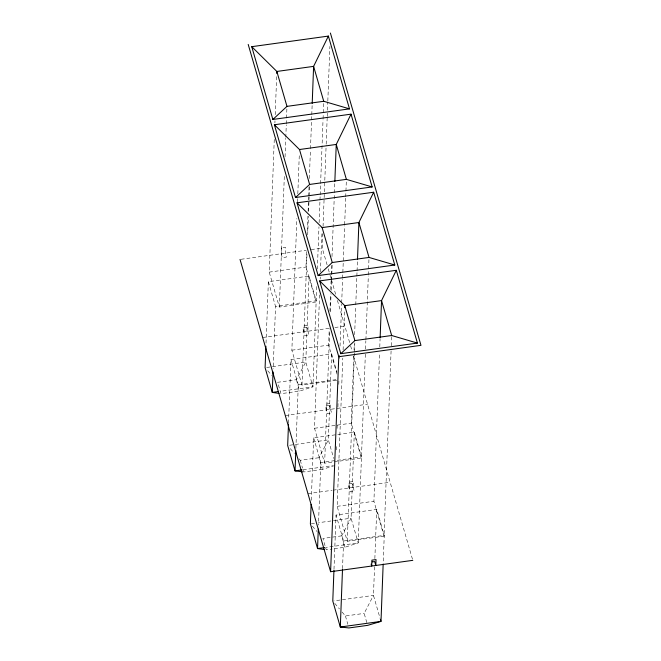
<?xml version="1.0" encoding="UTF-8"?>
<svg xmlns="http://www.w3.org/2000/svg" width="661" height="661" viewBox="0 0 661 661"><rect width="100%" height="100%" fill="white"/><g stroke="black" fill="none" stroke-linecap="round" stroke-linejoin="round"><path stroke-width="0.5" stroke-dasharray="3.31 2.48" d="M266.028 343.117L268.366 281.685L309.042 276.058L316.214 300.78L275.538 306.407L273.167 368.863M306.572 251.601L305.985 267.044L316.115 301.953L279.347 307.043L269.225 272.125L274.307 138.347M274.893 122.913L274.976 120.847M275.207 114.675L276.695 75.569M279.347 307.043L284.395 174.289M285.056 156.797L285.767 138.273M285.8 137.24L286.271 124.896M286.312 123.863L286.899 108.429M288.526 422.999L290.939 359.518L331.624 353.891L336.994 372.416M336.713 380.315L301.994 385.115L291.865 350.198L296.872 218.477M297.5 202.01L297.657 197.895M297.814 193.78L299.301 154.674M295.88 448.348L298.293 384.867L290.939 359.518M307.357 231.02L307.943 215.585M308.1 211.47L308.646 197.061M308.687 196.036L309.034 186.774M309.348 178.544L310.447 149.725M310.488 148.7L311.538 120.913M311.579 119.881L311.736 115.766M311.777 114.741L312.166 104.446M303.771 331.814L303.994 325.923L308.109 325.361L307.886 331.244M301.994 385.115L307.035 252.362M307.704 234.87L308.406 216.345M308.604 211.198L309.15 196.796M309.191 195.763L309.538 186.501M309.042 276.058L305.779 362.063L312.95 386.784L299.681 391.089L280.95 393.683L277.645 382.298L296.376 379.703L305.779 362.063L265.094 367.681M316.702 286.519L312.95 386.784L280.404 391.287M317.363 269.027L318.966 226.83M319.123 222.716L319.949 201.109M319.982 200.076L320.139 195.962M320.18 194.929L320.568 184.642M320.61 183.609L323.039 119.806M323.072 118.782L323.27 113.634M323.312 112.61L323.7 102.315M311.281 500.286L313.653 437.83L354.329 432.203L361.501 456.933L320.825 462.56L318.453 525.008M353.817 356.296L351.272 423.189L361.402 458.098L324.634 463.187L314.512 428.27L319.594 294.492M320.18 279.058L320.255 277M320.453 271.853L321.981 231.722M327.104 264.854L322.229 248.049L322.783 233.647M323.055 226.45L324.105 198.672M324.146 197.647L326.137 145.18M326.179 144.156L327.195 117.402M327.236 116.377L327.435 111.23M327.468 110.205L327.782 101.976M327.823 100.943L329.897 46.427M337.069 374.209L328.633 345.116L329.252 328.649M329.922 311.157L330.583 293.658M330.74 289.543L331.054 281.313M331.095 280.281L331.682 264.846M331.996 256.617L334.375 193.838M334.416 192.814L334.813 182.519M326.41 409.886L326.641 403.995L330.748 403.433L330.525 409.316M324.634 463.187L329.682 330.434M330.384 311.909L331.045 294.418M331.202 290.303L331.558 281.041M331.599 280.008L332.186 264.574M331.624 353.891L328.352 439.896L333.722 458.42M339.58 358.419L339.729 354.304M340.043 346.067L341.646 303.878M341.687 302.845L342.588 279.182M342.629 278.149L344.621 225.665M344.662 224.641L345.678 197.887M345.72 196.854L346.306 181.42M336.284 449.885L336.482 444.77M337.102 428.386L337.3 423.271M337.92 406.887L338.151 400.74M338.779 384.363L338.969 379.24M333.987 569.303L336.044 515.043L376.729 509.416L384.256 535.385L383.206 563.032M391.081 350.941L384.041 536.178L347.281 541.26L337.151 506.343L342.786 358.155M343.1 349.925L344.546 311.852M342.53 568.658L343.58 541.012L336.044 515.043M354.048 350.123L354.288 343.951M354.635 334.689L355.734 305.869M355.767 304.845L356.824 277.058M356.866 276.025L357.023 271.911M357.064 270.886L357.452 260.591M349.058 487.958L349.281 482.076L353.387 481.505L353.164 487.388M347.281 541.26L354.436 352.941M354.478 351.908L354.825 342.646M354.329 432.203L351.065 518.207L358.237 542.929L344.968 547.234L333.136 548.87M365.351 354.164L358.237 542.929L325.691 547.432M365.541 349.016L365.855 340.787M365.897 339.762L368.317 275.959M368.359 274.926L368.557 269.779M368.598 268.754L368.987 258.459M384.041 536.178L373.911 501.261L379.546 353.073M379.786 346.901L380.092 338.663M374.547 566.75L373.457 595.412L380.149 618.506M374.853 558.562L376.729 509.416M391.279 345.794L391.667 335.507M366.822 622.596L364.153 613.4L373.457 595.412L333.797 600.899M334.755 465.542L322.386 469.384L318.999 457.709L328.352 439.896L287.675 445.522M344.968 547.234L341.663 535.848L351.065 518.207L318.519 522.702M241.025 259.286L306.233 250.263M311.232 249.577L322.229 248.049M269.225 272.125L305.985 267.044M262.665 337.498L328.881 328.335M334.879 327.509L344.877 326.129M291.865 350.198L328.633 345.116M298.293 384.867L335.92 379.662M285.312 415.571L367.516 404.202M314.512 428.27L351.272 423.189M298.946 458.742L300.268 460.296L318.999 457.709M303.159 469.748L332.648 465.666M322.386 469.384L303.655 471.971L302.804 469.054M307.952 493.643L332.012 490.313M333.02 490.173L390.164 482.274M337.151 506.343L373.911 501.261M311.397 523.694L314.454 523.272M341.663 535.848L322.932 538.442L326.237 549.828L332.153 549.01M343.58 541.012L384.256 535.385M342.092 612.053L345.422 615.986L364.153 613.4M267.738 370.763L271.704 375.374M312.364 526.139L316.991 531.518M290.328 448.637L294.302 453.297M334.772 603.402L339.432 608.905M328.253 268.804L335.705 294.5M337.424 300.433L350.322 344.902M350.603 345.893L352.04 350.834M353.47 355.775L412.514 559.355M268.366 281.685L275.538 306.407M313.653 437.83L320.825 462.56M296.376 379.703L299.681 391.089M300.268 460.296L302.523 468.079M345.422 615.986L347.826 624.273M281.355 247.85L281.132 253.733L282.264 257.641L286.37 257.071L285.238 253.171L285.461 247.28L281.355 247.85M306.754 327.335L302.639 327.906L304.903 335.714L309.018 335.144L306.754 327.335M329.393 405.408L325.278 405.978L327.55 413.786L331.657 413.216L329.393 405.408M352.032 483.48L347.926 484.05L350.19 491.858L354.296 491.288L352.032 483.48"/><path stroke-width="0.99" d="M265.912 346.182L265.094 367.681L272.266 392.411L279.016 393.402M276.769 73.511L276.852 71.454L251.75 46.683L328.385 36.082L349.495 108.867L272.861 119.459L251.75 46.683M273.051 371.936L272.266 392.411L278.372 391.568M288.493 424.023L287.675 445.522L295.021 470.872L302.697 471.847M295.806 450.397L295.021 470.872L302.143 469.888M312.207 103.422L313.611 66.373L328.385 36.082M311.124 504.376L310.381 523.834L317.553 548.556L324.303 549.547M318.296 529.106L317.553 548.556L324.675 547.572M334.846 181.494L336.259 144.445L351.024 114.155L274.389 124.755L295.5 197.532L372.135 186.939L351.024 114.155M412.803 560.346L330.599 571.715L338.771 356.709L248.197 44.419M333.945 570.327L332.78 601.039L340.308 627.016L348.892 627.95L367.623 625.356L380.992 621.39L383.165 564.056M344.703 307.737L344.778 305.671L319.676 280.9L396.311 270.299L417.422 343.084L340.787 353.685L319.676 280.9M342.489 569.683L340.308 627.016L380.992 621.39L380.43 619.464M357.494 259.566L358.898 222.517L373.672 192.227L297.037 202.828L318.148 275.604L394.782 265.011L373.672 192.227M380.133 337.639L381.546 300.59L396.311 270.299M272.861 119.459L286.973 106.371L323.741 101.29L349.495 108.867M295.5 197.532L309.621 184.444L346.381 179.362L372.135 186.939M318.148 275.604L332.26 262.516L369.028 257.435L394.782 265.011M340.787 353.685L354.907 340.589L391.667 335.507L417.422 343.084M274.389 124.755L299.491 149.526L336.259 144.445L346.381 179.362M297.037 202.828L322.138 227.599L358.898 222.517L369.028 257.435M338.771 356.709L420.974 345.339L330.401 33.05M372.209 561.9L374.68 561.561L375.812 565.461L376.035 559.578L371.92 560.148L371.697 566.031L371.135 564.081M323.741 101.29L313.611 66.373L276.852 71.454L286.973 106.371M391.667 335.507L381.546 300.59L344.778 305.671L354.907 340.589M299.491 149.526L309.621 184.444M322.138 227.599L332.26 262.516M240.026 259.426L330.599 571.715"/></g></svg>
